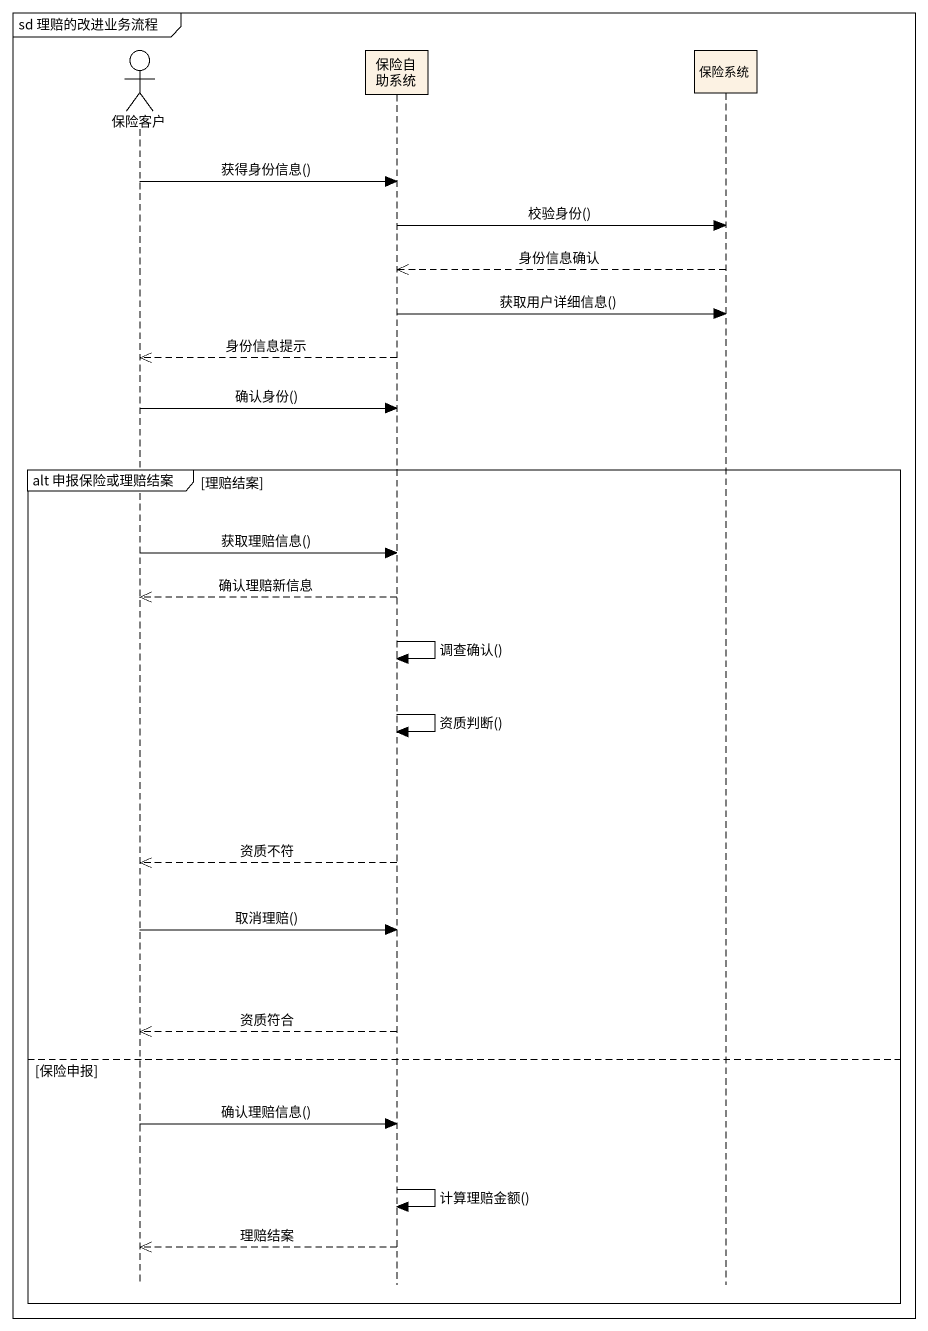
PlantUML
@startuml
mainframe sd 理赔的改进业务流程
hide footbox
actor 保险客户
participant 保险自助系统
participant 保险系统

保险客户 -> 保险自助系统 : 获得身份信息()
保险自助系统 -> 保险系统 : 校验身份()
保险系统 -->> 保险自助系统 : 身份信息确认
保险自助系统 -> 保险系统 : 获取用户详细信息()
保险自助系统 -->> 保险客户 : 身份信息提示
保险客户 -> 保险自助系统 : 确认身份()
group alt 申报保险或理赔结案 [理赔结案]
  保险客户 -> 保险自助系统 : 获取理赔信息()
  保险自助系统 -->> 保险客户 : 确认理赔新信息
  保险自助系统 -> 保险自助系统 : 调查确认()
  保险自助系统 -> 保险自助系统 : 资质判断()
  保险自助系统 -->> 保险客户 : 资质不符
  保险客户 -> 保险自助系统 : 取消理赔()
  保险自助系统 -->> 保险客户 : 资质符合
else 保险申报
  保险客户 -> 保险自助系统 : 确认理赔信息()
  保险自助系统 -> 保险自助系统 : 计算理赔金额()
  保险自助系统 -->> 保险客户 : 理赔结案
end
@enduml
